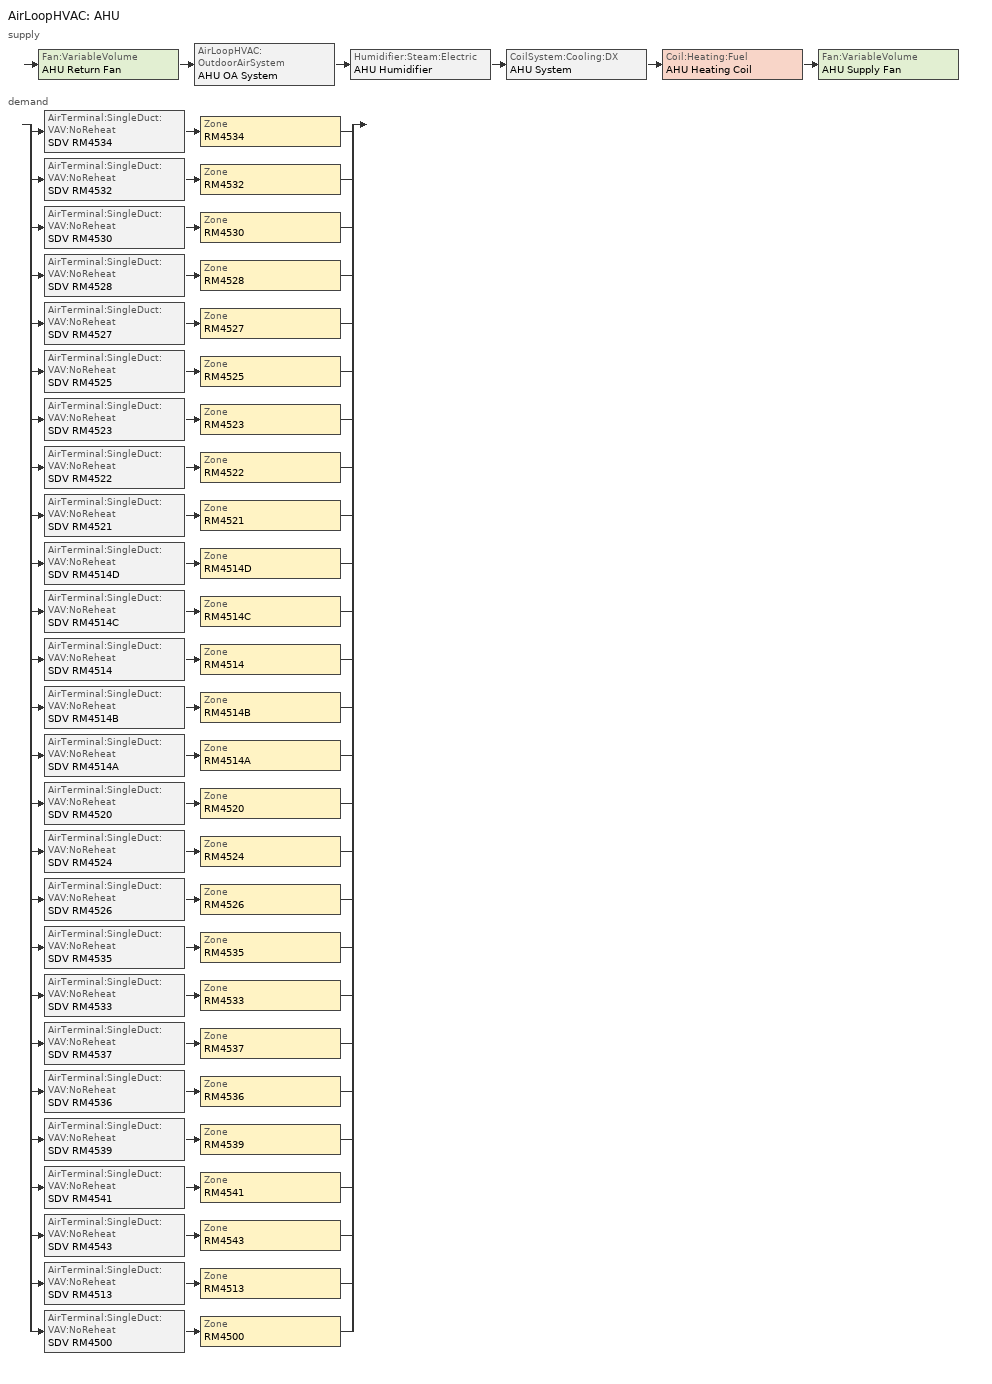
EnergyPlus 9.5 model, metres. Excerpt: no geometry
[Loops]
AirLoopHVAC 'AHU'
 supply: Fan:VariableVolume 'AHU Return Fan' > AirLoopHVAC:OutdoorAirSystem 'AHU OA System' > Humidifier:Steam:Electric 'AHU Humidifier' > CoilSystem:Cooling:DX 'AHU System' > Coil:Heating:Fuel 'AHU Heating Coil' > Fan:VariableVolume 'AHU Supply Fan'
 demand: split
  | AirTerminal:SingleDuct:VAV:NoReheat 'SDV RM4534' > Zone 'RM4534'
  | AirTerminal:SingleDuct:VAV:NoReheat 'SDV RM4532' > Zone 'RM4532'
  | AirTerminal:SingleDuct:VAV:NoReheat 'SDV RM4530' > Zone 'RM4530'
  | AirTerminal:SingleDuct:VAV:NoReheat 'SDV RM4528' > Zone 'RM4528'
  | AirTerminal:SingleDuct:VAV:NoReheat 'SDV RM4527' > Zone 'RM4527'
  | AirTerminal:SingleDuct:VAV:NoReheat 'SDV RM4525' > Zone 'RM4525'
  | AirTerminal:SingleDuct:VAV:NoReheat 'SDV RM4523' > Zone 'RM4523'
  | AirTerminal:SingleDuct:VAV:NoReheat 'SDV RM4522' > Zone 'RM4522'
  | AirTerminal:SingleDuct:VAV:NoReheat 'SDV RM4521' > Zone 'RM4521'
  | AirTerminal:SingleDuct:VAV:NoReheat 'SDV RM4514D' > Zone 'RM4514D'
  | AirTerminal:SingleDuct:VAV:NoReheat 'SDV RM4514C' > Zone 'RM4514C'
  | AirTerminal:SingleDuct:VAV:NoReheat 'SDV RM4514' > Zone 'RM4514'
  | AirTerminal:SingleDuct:VAV:NoReheat 'SDV RM4514B' > Zone 'RM4514B'
  | AirTerminal:SingleDuct:VAV:NoReheat 'SDV RM4514A' > Zone 'RM4514A'
  | AirTerminal:SingleDuct:VAV:NoReheat 'SDV RM4520' > Zone 'RM4520'
  | AirTerminal:SingleDuct:VAV:NoReheat 'SDV RM4524' > Zone 'RM4524'
  | AirTerminal:SingleDuct:VAV:NoReheat 'SDV RM4526' > Zone 'RM4526'
  | AirTerminal:SingleDuct:VAV:NoReheat 'SDV RM4535' > Zone 'RM4535'
  | AirTerminal:SingleDuct:VAV:NoReheat 'SDV RM4533' > Zone 'RM4533'
  | AirTerminal:SingleDuct:VAV:NoReheat 'SDV RM4537' > Zone 'RM4537'
  | AirTerminal:SingleDuct:VAV:NoReheat 'SDV RM4536' > Zone 'RM4536'
  | AirTerminal:SingleDuct:VAV:NoReheat 'SDV RM4539' > Zone 'RM4539'
  | AirTerminal:SingleDuct:VAV:NoReheat 'SDV RM4541' > Zone 'RM4541'
  | AirTerminal:SingleDuct:VAV:NoReheat 'SDV RM4543' > Zone 'RM4543'
  | AirTerminal:SingleDuct:VAV:NoReheat 'SDV RM4513' > Zone 'RM4513'
  | AirTerminal:SingleDuct:VAV:NoReheat 'SDV RM4500' > Zone 'RM4500'
[DesignSpecification:OutdoorAir] Outdoor Air Method=Sum; Outdoor Air Flow per Person {m3/s-person}=0.003125; Outdoor Air Flow per Zone Floor Area {m3/s-m2}=0.000375
SZ DSOA RM4534; SZ DSOA RM4532; SZ DSOA RM4530; SZ DSOA RM4528; SZ DSOA RM4527; SZ DSOA RM4525; SZ DSOA RM4523; SZ DSOA RM4522; SZ DSOA RM4521; SZ DSOA RM4514D; SZ DSOA RM4514C; SZ DSOA RM4514; SZ DSOA RM4514B; SZ DSOA RM4514A; SZ DSOA RM4520; SZ DSOA RM4524; SZ DSOA RM4526; SZ DSOA RM4535; SZ DSOA RM4533; SZ DSOA RM4537; SZ DSOA RM4536; SZ DSOA RM4539; SZ DSOA RM4541; SZ DSOA RM4543; SZ DSOA RM4513; SZ DSOA RM4500
[DesignSpecification:ZoneAirDistribution] Zone Air Distribution Effectiveness in Cooling Mode=1; Zone Air Distribution Effectiveness in Heating Mode=1
SZ DSZAD RM4534; SZ DSZAD RM4532; SZ DSZAD RM4530; SZ DSZAD RM4528; SZ DSZAD RM4527; SZ DSZAD RM4525; SZ DSZAD RM4523; SZ DSZAD RM4522; SZ DSZAD RM4521; SZ DSZAD RM4514D; SZ DSZAD RM4514C; SZ DSZAD RM4514; SZ DSZAD RM4514B; SZ DSZAD RM4514A; SZ DSZAD RM4520; SZ DSZAD RM4524; SZ DSZAD RM4526; SZ DSZAD RM4535; SZ DSZAD RM4533; SZ DSZAD RM4537; SZ DSZAD RM4536; SZ DSZAD RM4539; SZ DSZAD RM4541; SZ DSZAD RM4543; SZ DSZAD RM4513; SZ DSZAD RM4500
[Sizing:Zone] Zone Cooling Design Supply Air Temperature Input Method=SupplyAirTemperature; Zone Cooling Design Supply Air Temperature {C}=12.8; Zone Heating Design Supply Air Temperature Input Method=SupplyAirTemperature; Zone Heating Design Supply Air Temperature {C}=35; Zone Cooling Design Supply Air Humidity Ratio {kgWater/kgDryAir}=0.008; Zone Heating Design Supply Air Humidity Ratio {kgWater/kgDryAir}=0.008; Cooling Design Air Flow Method=Flow/Zone; Heating Design Air Flow Method=Flow/Zone
Name | Design Specification Outdoor Air Object | Cooling Design Air Flow Rate {m3/s} | Cooling Minimum Air Flow {m3/s} | Heating Design Air Flow Rate {m3/s} | Design Specification Zone Air Distribution Object
RM4534 | SZ DSOA RM4534 | 0.107 | 0.00623 | 0.107 | SZ DSZAD RM4534
RM4532 | SZ DSOA RM4532 | 0.17 | 0.00645 | 0.17 | SZ DSZAD RM4532
RM4530 | SZ DSOA RM4530 | 0.17 | 0.00672 | 0.17 | SZ DSZAD RM4530
RM4528 | SZ DSOA RM4528 | 0.17 | 0.00635 | 0.17 | SZ DSZAD RM4528
RM4527 | SZ DSOA RM4527 | 0.107 | 0.00652 | 0.107 | SZ DSZAD RM4527
RM4525 | SZ DSOA RM4525 | 0.382 | 0.03755 | 0.382 | SZ DSZAD RM4525
RM4523 | SZ DSOA RM4523 | 0.106 | 0.00684 | 0.106 | SZ DSZAD RM4523
RM4522 | SZ DSOA RM4522 | 0.17 | 0.00666 | 0.17 | SZ DSZAD RM4522
RM4521 | SZ DSOA RM4521 | 0.106 | 0.00731 | 0.106 | SZ DSZAD RM4521
RM4514D | SZ DSOA RM4514D | 0.17 | 0.00641 | 0.17 | SZ DSZAD RM4514D
RM4514C | SZ DSOA RM4514C | 0.212 | 0.00653 | 0.212 | SZ DSZAD RM4514C
RM4514 | SZ DSOA RM4514 | 0.416 | 0.02056 | 0.416 | SZ DSZAD RM4514
RM4514B | SZ DSOA RM4514B | 0.17 | 0.00607 | 0.17 | SZ DSZAD RM4514B
RM4514A | SZ DSOA RM4514A | 0.063 | 0.00597 | 0.063 | SZ DSZAD RM4514A
RM4520 | SZ DSOA RM4520 | 0.063 | 0.00625 | 0.063 | SZ DSZAD RM4520
RM4524 | SZ DSOA RM4524 | 0.106 | 0.00648 | 0.106 | SZ DSZAD RM4524
RM4526 | SZ DSOA RM4526 | 0.063 | 0.00564 | 0.063 | SZ DSZAD RM4526
RM4535 | SZ DSOA RM4535 | 0.063 | 0.00574 | 0.063 | SZ DSZAD RM4535
RM4533 | SZ DSOA RM4533 | 0.295 | 0.03078 | 0.295 | SZ DSZAD RM4533
RM4537 | SZ DSOA RM4537 | 0.295 | 0.02168 | 0.295 | SZ DSZAD RM4537
RM4536 | SZ DSOA RM4536 | 0.53 | 0.05078 | 0.53 | SZ DSZAD RM4536
RM4539 | SZ DSOA RM4539 | 0.094 | 0.0075 | 0.094 | SZ DSZAD RM4539
RM4541 | SZ DSOA RM4541 | 0.094 | 0.0076 | 0.094 | SZ DSZAD RM4541
RM4543 | SZ DSOA RM4543 | 0.232 | 0.011 | 0.232 | SZ DSZAD RM4543
RM4513 | SZ DSOA RM4513 | 0.232 | 0.01389 | 0.232 | SZ DSZAD RM4513
RM4500 | SZ DSOA RM4500 | 0.381 | 0.02887 | 0.381 | SZ DSZAD RM4500
[Sizing:System]
AHU: Type of Load to Size On=Total; Design Outdoor Air Flow Rate {m3/s}=5.147; Preheat Design Temperature {C}=2; Preheat Design Humidity Ratio {kgWater/kgDryAir}=0.008; Precool Design Temperature {C}=11; Precool Design Humidity Ratio {kgWater/kgDryAir}=0.008; Central Cooling Design Supply Air Temperature {C}=12.8; Central Heating Design Supply Air Temperature {C}=18.3; Type of Zone Sum to Use=NonCoincident; 100% Outdoor Air in Cooling=No; 100% Outdoor Air in Heating=No; Central Cooling Design Supply Air Humidity Ratio {kgWater/kgDryAir}=0.008; Central Heating Design Supply Air Humidity Ratio {kgWater/kgDryAir}=0.008; Cooling Supply Air Flow Rate Method=DesignDay; Heating Supply Air Flow Rate Method=DesignDay; System Outdoor Air Method=ZoneSum; Zone Maximum Outdoor Air Fraction=1; Cooling Design Capacity Method=CoolingDesignCapacity; Cooling Design Capacity {W}=89982; Heating Design Capacity Method=HeatingDesignCapacity; Heating Design Capacity {W}=43279; Central Cooling Capacity Control Method=OnOff
[ZoneControl:Thermostat] Control Type Schedule=HVACTemplate-Always 4; Control 1=tZaSet
Name | Zone or ZoneList
Thermostat RM4534 | RM4534
Thermostat RM4532 | RM4532
Thermostat RM4530 | RM4530
Thermostat RM4528 | RM4528
Thermostat RM4527 | RM4527
Thermostat RM4525 | RM4525
Thermostat RM4523 | RM4523
Thermostat RM4522 | RM4522
Thermostat RM4521 | RM4521
Thermostat RM4514D | RM4514D
Thermostat RM4514C | RM4514C
Thermostat RM4514 | RM4514
Thermostat RM4514B | RM4514B
Thermostat RM4514A | RM4514A
Thermostat RM4520 | RM4520
Thermostat RM4524 | RM4524
Thermostat RM4526 | RM4526
Thermostat RM4535 | RM4535
Thermostat RM4533 | RM4533
Thermostat RM4537 | RM4537
Thermostat RM4536 | RM4536
Thermostat RM4539 | RM4539
Thermostat RM4541 | RM4541
Thermostat RM4543 | RM4543
Thermostat RM4513 | RM4513
Thermostat RM4500 | RM4500
[ThermostatSetpoint:DualSetpoint]
tZaSet: Heating Setpoint Temperature Schedule=tSetHtg; Cooling Setpoint Temperature Schedule=tSetClg
[ZoneHVAC:Baseboard:Convective:Electric] Availability Schedule=heatAvail; Heating Design Capacity Method=HeatingDesignCapacity; Efficiency=1
Name | Heating Design Capacity {W}
Baseboard RM4534; Baseboard RM4527; Baseboard RM4514B | 630
Baseboard RM4532 | 1500
Baseboard RM4530; Baseboard RM4528; Baseboard RM4522 | 932
Baseboard RM4525 | 1398
Baseboard RM4523 | 466
Baseboard RM4521; Baseboard RM4514D | 755
Baseboard RM4514C | 1260
Baseboard RM4514 | 2205
Baseboard RM4514A; Baseboard RM4520; Baseboard RM4524 | 130
Baseboard RM4526 | 100
Baseboard RM4535; Baseboard RM4537 | 207
Baseboard RM4536 | 1994
Baseboard RM4539; Baseboard RM4541 | 260
Baseboard RM4543 | 200
Baseboard RM4513 | 230
Baseboard RM4533 | 390
[AirTerminal:SingleDuct:VAV:NoReheat] Zone Minimum Air Flow Input Method=Scheduled
Name | Maximum Air Flow Rate {m3/s} | Minimum Air Flow Fraction Schedule
SDV RM4534 | 0.107 | dcvRM4534
SDV RM4532 | 0.17 | dcvRM4532
SDV RM4530 | 0.17 | dcvRM4530
SDV RM4528 | 0.17 | dcvRM4528
SDV RM4527 | 0.107 | dcvRM4527
SDV RM4525 | 0.382 | dcvRM4525
SDV RM4523 | 0.106 | dcvRM4523
SDV RM4522 | 0.17 | dcvRM4522
SDV RM4521 | 0.106 | dcvRM4521
SDV RM4514D | 0.17 | dcvRM4514D
SDV RM4514C | 0.212 | dcvRM4514C
SDV RM4514 | 0.416 | dcvRM4514
SDV RM4514B | 0.17 | dcvRM4514B
SDV RM4514A | 0.063 | dcvRM4514A
SDV RM4520 | 0.063 | dcvRM4520
SDV RM4524 | 0.106 | dcvRM4524
SDV RM4526 | 0.063 | dcvRM4526
SDV RM4535 | 0.063 | dcvRM4535
SDV RM4533 | 0.295 | dcvRM4533
SDV RM4537 | 0.295 | dcvRM4537
SDV RM4536 | 0.53 | dcvRM4536
SDV RM4539 | 0.094 | dcvRM4539
SDV RM4541 | 0.094 | dcvRM4541
SDV RM4543 | 0.232 | dcvRM4543
SDV RM4513 | 0.232 | dcvRM4513
SDV RM4500 | 0.381 | dcvRM4500
[Zone equipment]
RM4534: SDV RM4534, Baseboard RM4534
RM4532: SDV RM4532, Baseboard RM4532
RM4530: SDV RM4530, Baseboard RM4530
RM4528: SDV RM4528, Baseboard RM4528
RM4527: SDV RM4527, Baseboard RM4527
RM4525: SDV RM4525, Baseboard RM4525
RM4523: SDV RM4523, Baseboard RM4523
RM4522: SDV RM4522, Baseboard RM4522
RM4521: SDV RM4521, Baseboard RM4521
RM4514D: SDV RM4514D, Baseboard RM4514D
RM4514C: SDV RM4514C, Baseboard RM4514C
RM4514: SDV RM4514, Baseboard RM4514
RM4514B: SDV RM4514B, Baseboard RM4514B
RM4514A: SDV RM4514A, Baseboard RM4514A
RM4520: SDV RM4520, Baseboard RM4520
RM4524: SDV RM4524, Baseboard RM4524
RM4526: SDV RM4526, Baseboard RM4526
RM4535: SDV RM4535, Baseboard RM4535
RM4533: SDV RM4533, Baseboard RM4533
RM4537: SDV RM4537, Baseboard RM4537
RM4536: SDV RM4536, Baseboard RM4536
RM4539: SDV RM4539, Baseboard RM4539
RM4541: SDV RM4541, Baseboard RM4541
RM4543: SDV RM4543, Baseboard RM4543
RM4513: SDV RM4513, Baseboard RM4513
RM4500: SDV RM4500
[Fan:VariableVolume] Availability Schedule=ahuAvail; Fan Total Efficiency=0.7; Maximum Flow Rate {m3/s}=5.147; Fan Power Minimum Flow Rate Input Method=Fraction; Motor Efficiency=0.9; Motor In Airstream Fraction=1; Fan Power Coefficient 5=0
Name | Pressure Rise {Pa} | Fan Power Minimum Flow Fraction | Fan Power Coefficient 1 | Fan Power Coefficient 2 | Fan Power Coefficient 3 | Fan Power Coefficient 4
AHU Return Fan | 250 | 0 | 0.350712 | 0.308505 | -0.541374 | 0.871988
AHU Supply Fan | 620 | 0.25 | 0.0407599 | 0.088045 | -0.0729261 | 0.94374
[Coil:Cooling:DX:SingleSpeed]
AHU Cooling Coil: Availability Schedule=coolAvail; Gross Rated Total Cooling Capacity {W}=89982; Gross Rated Sensible Heat Ratio=0.661277; Gross Rated Cooling COP {W/W}=3; Rated Air Flow Rate {m3/s}=autosize; Rated Evaporator Fan Power Per Volume Flow Rate {W/(m3/s)}=773.3; Total Cooling Capacity Function of Temperature Curve=AHU DX Coil Cap-FT; Total Cooling Capacity Function of Flow Fraction Curve=AHU DX Coil Cap-FF; Energy Input Ratio Function of Temperature Curve=AHU DX Coil EIR-FT; Energy Input Ratio Function of Flow Fraction Curve=AHU DX Coil EIR-FF; Part Load Fraction Correlation Curve=AHU DX Coil PLF; Minimum Outdoor Dry-Bulb Temperature for Compressor Operation {C}=12.3; Condenser Type=AirCooled; Evaporative Condenser Effectiveness=0.9; Maximum Outdoor Dry-Bulb Temperature for Crankcase Heater Operation {C}=10; Basin Heater Setpoint Temperature {C}=2; Report ASHRAE Standard 127 Performance Ratings=No
[Coil:Heating:Fuel]
AHU Heating Coil: Availability Schedule=heatAvail; Fuel Type=NaturalGas; Burner Efficiency=0.8; Nominal Capacity {W}=43279; Parasitic Electric Load {W}=0; Part Load Fraction Correlation Curve=AHU Heating Coil PLF-FPLR; Parasitic Fuel Load {W}=0
[CoilSystem:Cooling:DX]
AHU System: Availability Schedule=coolAvail; Cooling Coil=AHU Cooling Coil; Dehumidification Control Type=None; Run on Sensible Load=Yes; Run on Latent Load=No
[Humidifier:Steam:Electric]
AHU Humidifier: Availability Schedule=heatAvail; Rated Capacity {m3/s}=2.3e-06; Rated Power {W}=6000; Rated Fan Power {W}=0; Standby Power {W}=0
[Controller:OutdoorAir]
AHU OA Controller: Minimum Outdoor Air Flow Rate {m3/s}=0; Maximum Outdoor Air Flow Rate {m3/s}=5.147; Economizer Control Type=DifferentialDryBulb; Economizer Control Action Type=ModulateFlow; Economizer Maximum Limit Dry-Bulb Temperature {C}=21; Lockout Type=NoLockout; Minimum Limit Type=FixedMinimum; Minimum Fraction of Outdoor Air Schedule=oaMinFrac
[AirLoopHVAC]
AHU: Design Supply Air Flow Rate {m3/s}=5.147
[EnergyManagementSystem:Sensor]
Name | Output:Variable or Output:Meter Index Key | Output:Variable or Output:Meter
occRM4534 | RM4534 | Zone People Occupant Count
occRM4532 | RM4532 | Zone People Occupant Count
occRM4530 | RM4530 | Zone People Occupant Count
occRM4528 | RM4528 | Zone People Occupant Count
occRM4527 | RM4527 | Zone People Occupant Count
occRM4525 | RM4525 | Zone People Occupant Count
occRM4523 | RM4523 | Zone People Occupant Count
occRM4522 | RM4522 | Zone People Occupant Count
occRM4521 | RM4521 | Zone People Occupant Count
occRM4514D | RM4514D | Zone People Occupant Count
occRM4514C | RM4514C | Zone People Occupant Count
occRM4514 | RM4514 | Zone People Occupant Count
occRM4514B | RM4514B | Zone People Occupant Count
occRM4514A | RM4514A | Zone People Occupant Count
occRM4520 | RM4520 | Zone People Occupant Count
occRM4524 | RM4524 | Zone People Occupant Count
occRM4526 | RM4526 | Zone People Occupant Count
occRM4535 | RM4535 | Zone People Occupant Count
occRM4533 | RM4533 | Zone People Occupant Count
occRM4537 | RM4537 | Zone People Occupant Count
occRM4536 | RM4536 | Zone People Occupant Count
occRM4539 | RM4539 | Zone People Occupant Count
occRM4541 | RM4541 | Zone People Occupant Count
occRM4543 | RM4543 | Zone People Occupant Count
occRM4513 | RM4513 | Zone People Occupant Count
occRM4500 | RM4500 | Zone People Occupant Count
VozRM4534 | SDV RM4534 | Zone Air Terminal Outdoor Air Volume Flow Rate
VozRM4532 | SDV RM4532 | Zone Air Terminal Outdoor Air Volume Flow Rate
VozRM4530 | SDV RM4530 | Zone Air Terminal Outdoor Air Volume Flow Rate
VozRM4528 | SDV RM4528 | Zone Air Terminal Outdoor Air Volume Flow Rate
VozRM4527 | SDV RM4527 | Zone Air Terminal Outdoor Air Volume Flow Rate
VozRM4525 | SDV RM4525 | Zone Air Terminal Outdoor Air Volume Flow Rate
VozRM4523 | SDV RM4523 | Zone Air Terminal Outdoor Air Volume Flow Rate
VozRM4522 | SDV RM4522 | Zone Air Terminal Outdoor Air Volume Flow Rate
VozRM4521 | SDV RM4521 | Zone Air Terminal Outdoor Air Volume Flow Rate
VozRM4514D | SDV RM4514D | Zone Air Terminal Outdoor Air Volume Flow Rate
VozRM4514C | SDV RM4514C | Zone Air Terminal Outdoor Air Volume Flow Rate
VozRM4514 | SDV RM4514 | Zone Air Terminal Outdoor Air Volume Flow Rate
VozRM4514B | SDV RM4514B | Zone Air Terminal Outdoor Air Volume Flow Rate
VozRM4514A | SDV RM4514A | Zone Air Terminal Outdoor Air Volume Flow Rate
VozRM4520 | SDV RM4520 | Zone Air Terminal Outdoor Air Volume Flow Rate
VozRM4524 | SDV RM4524 | Zone Air Terminal Outdoor Air Volume Flow Rate
VozRM4526 | SDV RM4526 | Zone Air Terminal Outdoor Air Volume Flow Rate
VozRM4535 | SDV RM4535 | Zone Air Terminal Outdoor Air Volume Flow Rate
VozRM4533 | SDV RM4533 | Zone Air Terminal Outdoor Air Volume Flow Rate
VozRM4537 | SDV RM4537 | Zone Air Terminal Outdoor Air Volume Flow Rate
VozRM4536 | SDV RM4536 | Zone Air Terminal Outdoor Air Volume Flow Rate
VozRM4539 | SDV RM4539 | Zone Air Terminal Outdoor Air Volume Flow Rate
VozRM4541 | SDV RM4541 | Zone Air Terminal Outdoor Air Volume Flow Rate
VozRM4543 | SDV RM4543 | Zone Air Terminal Outdoor Air Volume Flow Rate
VozRM4513 | SDV RM4513 | Zone Air Terminal Outdoor Air Volume Flow Rate
VozRM4500 | SDV RM4500 | Zone Air Terminal Outdoor Air Volume Flow Rate
co2RM4534 | RM4534 | Zone Air CO2 Concentration
co2RM4532 | RM4532 | Zone Air CO2 Concentration
co2RM4530 | RM4530 | Zone Air CO2 Concentration
co2RM4528 | RM4528 | Zone Air CO2 Concentration
co2RM4527 | RM4527 | Zone Air CO2 Concentration
co2RM4525 | RM4525 | Zone Air CO2 Concentration
co2RM4523 | RM4523 | Zone Air CO2 Concentration
co2RM4522 | RM4522 | Zone Air CO2 Concentration
co2RM4521 | RM4521 | Zone Air CO2 Concentration
co2RM4514D | RM4514D | Zone Air CO2 Concentration
co2RM4514C | RM4514C | Zone Air CO2 Concentration
co2RM4514 | RM4514 | Zone Air CO2 Concentration
co2RM4514B | RM4514B | Zone Air CO2 Concentration
co2RM4514A | RM4514A | Zone Air CO2 Concentration
co2RM4520 | RM4520 | Zone Air CO2 Concentration
co2RM4524 | RM4524 | Zone Air CO2 Concentration
co2RM4526 | RM4526 | Zone Air CO2 Concentration
co2RM4535 | RM4535 | Zone Air CO2 Concentration
co2RM4533 | RM4533 | Zone Air CO2 Concentration
co2RM4537 | RM4537 | Zone Air CO2 Concentration
co2RM4536 | RM4536 | Zone Air CO2 Concentration
co2RM4539 | RM4539 | Zone Air CO2 Concentration
co2RM4541 | RM4541 | Zone Air CO2 Concentration
co2RM4543 | RM4543 | Zone Air CO2 Concentration
co2RM4513 | RM4513 | Zone Air CO2 Concentration
co2RM4500 | RM4500 | Zone Air CO2 Concentration
co2AHU | AHU Supply Fan Outlet | System Node CO2 Concentration
[EnergyManagementSystem:Program]
lightPlugPG: if occRM4534 > 0; set lightSchRM4534 = 1; set plugSchRM4534 = occRM4534; elseif  dayOfYear == holiday || dayOfWeek == 1 || dayOfWeek == 7; set lightSchRM4534 = 0; set plugSchRM4534 = 0.5; else; set lightSchRM4534 = 0; set plugSchRM4534 = 0.75; endif; if occRM4532 > 0; set lightSchRM4532 = 1; set plugSchRM4532 = occRM4532; elseif  dayOfYear == holiday || dayOfWeek == 1 || dayOfWeek == 7; set lightSchRM4532 = 0; set plugSchRM4532 = 0.5; else; set lightSchRM4532 = 0; set plugSchRM4532 = 0.75; endif; if occRM4530 > 0; set lightSchRM4530 = 1; set plugSchRM4530 = occRM4530; elseif  dayOfYear == holiday || dayOfWeek == 1 || dayOfWeek == 7; set lightSchRM4530 = 0; set plugSchRM4530 = 0.5; else; set lightSchRM4530 = 0; set plugSchRM4530 = 0.75; endif; if occRM4528 > 0; set lightSchRM4528 = 1; set plugSchRM4528 = occRM4528; elseif  dayOfYear == holiday || dayOfWeek == 1 || dayOfWeek == 7; set lightSchRM4528 = 0; set plugSchRM4528 = 0.5; else; set lightSchRM4528 = 0; set plugSchRM4528 = 0.75; endif; if occRM4527 > 0; set lightSchRM4527 = 1; set plugSchRM4527 = occRM4527; elseif  dayOfYear == holiday || dayOfWeek == 1 || dayOfWeek == 7; set lightSchRM4527 = 0; set plugSchRM4527 = 0.5; else; set lightSchRM4527 = 0; set plugSchRM4527 = 0.75; endif; if occRM4525 > 0; set lightSchRM4525 = 1; set plugSchRM4525 = occRM4525; elseif  dayOfYear == holiday || dayOfWeek == 1 || dayOfWeek == 7; set lightSchRM4525 = 0; set plugSchRM4525 = 0.5; else; set lightSchRM4525 = 0; set plugSchRM4525 = 0.75; endif; if occRM4523 > 0; set lightSchRM4523 = 1; set plugSchRM4523 = occRM4523; elseif  dayOfYear == holiday || dayOfWeek == 1 || dayOfWeek == 7; set lightSchRM4523 = 0; set plugSchRM4523 = 0.5; else; set lightSchRM4523 = 0; set plugSchRM4523 = 0.75; endif; if occRM4522 > 0; set lightSchRM4522 = 1; set plugSchRM4522 = occRM4522; elseif  dayOfYear == holiday || dayOfWeek == 1 || dayOfWeek == 7; set lightSchRM4522 = 0; set plugSchRM4522 = 0.5; else; set lightSchRM4522 = 0; set plugSchRM4522 = 0.75; endif; if occRM4521 > 0; set lightSchRM4521 = 1; set plugSchRM4521 = occRM4521; elseif  dayOfYear == holiday || dayOfWeek == 1 || dayOfWeek == 7; set lightSchRM4521 = 0; set plugSchRM4521 = 0.5; else; set lightSchRM4521 = 0; set plugSchRM4521 = 0.75; endif; if occRM4514D > 0; set lightSchRM4514D = 1; set plugSchRM4514D = occRM4514D; elseif  dayOfYear == holiday || dayOfWeek == 1 || dayOfWeek == 7; set lightSchRM4514D = 0; set plugSchRM4514D = 0.5; else; set lightSchRM4514D = 0; set plugSchRM4514D = 0.75; endif; if occRM4514C > 0; set lightSchRM4514C = 1; set plugSchRM4514C = occRM4514C; elseif  dayOfYear == holiday || dayOfWeek == 1 || dayOfWeek == 7; set lightSchRM4514C = 0; set plugSchRM4514C = 0.5; else; set lightSchRM4514C = 0; set plugSchRM4514C = 0.75; endif; if occRM4514 > 0; set lightSchRM4514 = 1; set plugSchRM4514 = occRM4514; elseif  dayOfYear == holiday || dayOfWeek == 1 || dayOfWeek == 7; set lightSchRM4514 = 0; set plugSchRM4514 = 0.5; else; set lightSchRM4514 = 0; set plugSchRM4514 = 0.75; endif; if occRM4514B > 0; set lightSchRM4514B = 1; set plugSchRM4514B = occRM4514B; elseif  dayOfYear == holiday || dayOfWeek == 1 || dayOfWeek == 7; set lightSchRM4514B = 0; set plugSchRM4514B = 0.5; else; set lightSchRM4514B = 0; set plugSchRM4514B = 0.75; endif; if occRM4514A > 0; set lightSchRM4514A = 1; set plugSchRM4514A = occRM4514A; elseif  dayOfYear == holiday || dayOfWeek == 1 || dayOfWeek == 7; set lightSchRM4514A = 0; set plugSchRM4514A = 0.5; else; set lightSchRM4514A = 0; set plugSchRM4514A = 0.75; endif; if occRM4520 > 0; set lightSchRM4520 = 1; set plugSchRM4520 = occRM4520; elseif  dayOfYear == holiday || dayOfWeek == 1 || dayOfWeek == 7; set lightSchRM4520 = 0; set plugSchRM4520 = 0.5; else; set lightSchRM4520 = 0; set plugSchRM4520 = 0.75; endif; if occRM4524 > 0; set lightSchRM4524 = 1; set plugSchRM4524 = occRM4524; elseif  dayOfYear == holiday || dayOfWeek == 1 || dayOfWeek == 7; set lightSchRM4524 = 0; set plugSchRM4524 = 0.5; else; set lightSchRM4524 = 0; set plugSchRM4524 = 0.75; endif; if occRM4526 > 0; set lightSchRM4526 = 1; set plugSchRM4526 = occRM4526; elseif  dayOfYear == holiday || dayOfWeek == 1 || dayOfWeek == 7; set lightSchRM4526 = 0; set plugSchRM4526 = 0.5; else; set lightSchRM4526 = 0; set plugSchRM4526 = 0.75; endif; if occRM4535 > 0; set lightSchRM4535 = 1; set plugSchRM4535 = occRM4535; elseif  dayOfYear == holiday || dayOfWeek == 1 || dayOfWeek == 7; set lightSchRM4535 = 0; set plugSchRM4535 = 0.5; else; set lightSchRM4535 = 0; set plugSchRM4535 = 0.75; endif; if occRM4533 > 0; set lightSchRM4533 = 1; set plugSchRM4533 = occRM4533; elseif  dayOfYear == holiday || dayOfWeek == 1 || dayOfWeek == 7; set lightSchRM4533 = 0; set plugSchRM4533 = 0.5; else; set lightSchRM4533 = 0; set plugSchRM4533 = 0.75; endif; if occRM4537 > 0; set lightSchRM4537 = 1; set plugSchRM4537 = occRM4537; elseif  dayOfYear == holiday || dayOfWeek == 1 || dayOfWeek == 7; set lightSchRM4537 = 0; set plugSchRM4537 = 0.5; else; set lightSchRM4537 = 0; set plugSchRM4537 = 0.75; endif; if occRM4536 > 0; set lightSchRM4536 = 1; set plugSchRM4536 = occRM4536; elseif  dayOfYear == holiday || dayOfWeek == 1 || dayOfWeek == 7; set lightSchRM4536 = 0; set plugSchRM4536 = 0.5; else; set lightSchRM4536 = 0; set plugSchRM4536 = 0.75; endif; if occRM4539 > 0; set lightSchRM4539 = 1; set plugSchRM4539 = occRM4539; elseif  dayOfYear == holiday || dayOfWeek == 1 || dayOfWeek == 7; set lightSchRM4539 = 0; set plugSchRM4539 = 0.5; else; set lightSchRM4539 = 0; set plugSchRM4539 = 0.75; endif; if occRM4541 > 0; set lightSchRM4541 = 1; set plugSchRM4541 = occRM4541; elseif  dayOfYear == holiday || dayOfWeek == 1 || dayOfWeek == 7; set lightSchRM4541 = 0; set plugSchRM4541 = 0.5; else; set lightSchRM4541 = 0; set plugSchRM4541 = 0.75; endif; if occRM4543 > 0; set lightSchRM4543 = 1; set plugSchRM4543 = occRM4543; elseif  dayOfYear == holiday || dayOfWeek == 1 || dayOfWeek == 7; set lightSchRM4543 = 0; set plugSchRM4543 = 0.5; else; set lightSchRM4543 = 0; set plugSchRM4543 = 0.75; endif; if occRM4513 > 0; set lightSchRM4513 = 1; set plugSchRM4513 = occRM4513; elseif  dayOfYear == holiday || dayOfWeek == 1 || dayOfWeek == 7; set lightSchRM4513 = 0; set plugSchRM4513 = 0.5; else; set lightSchRM4513 = 0; set plugSchRM4513 = 0.75; endif; if occRM4500 > 0; set lightSchRM4500 = 1; set plugSchRM4500 = occRM4500; elseif  dayOfYear == holiday || dayOfWeek == 1 || dayOfWeek == 7; set lightSchRM4500 = 0; set plugSchRM4500 = 0.5; else; set lightSchRM4500 = 0; set plugSchRM4500 = 0.75; endif
[SetpointManager:OutdoorAirReset] Control Variable=Temperature; Setpoint at Outdoor Low Temperature {C}=18.3; Outdoor Low Temperature {C}=4.5; Setpoint at Outdoor High Temperature {C}=12.8; Outdoor High Temperature {C}=12.8
Name | Setpoint Node or NodeList
AHU Heating Supply Air Temp Manager | AHU Supply Path Inlet
AHU Cooling Supply Air Temp Manager | AHU Supply Fan Outlet
[SetpointManager:SingleZone:Humidity:Minimum]
AHU Humidification Setpoint Manager: Setpoint Node or NodeList=AHU Humidifier Outlet
[SetpointManager:MixedAir] Control Variable=Temperature
Name | Setpoint Node or NodeList
AHU Cooling Coil Air Temp Manager | AHU Mixed Air Nodes
AHU Heating Coil Air Temp Manager | AHU Heating Coil Outlet
[Schedule:Compact]
HVACTemplate-Always 4: Through: 12/31, For: AllDays, Until: 24:00, 4
[Schedule:Constant]
Name | Hourly Value
tSetHtg; tSetClg; ahuAvail; heatAvail; coolAvail; dcvRM4534; dcvRM4532; dcvRM4530; dcvRM4528; dcvRM4527; dcvRM4525; dcvRM4523; dcvRM4522; dcvRM4521; dcvRM4514D; dcvRM4514C; dcvRM4514B; dcvRM4514A; dcvRM4520; dcvRM4524; dcvRM4526; dcvRM4535; dcvRM4533; dcvRM4537; dcvRM4536; dcvRM4539; dcvRM4541; dcvRM4543; dcvRM4513; dcvRM4514; dcvRM4500 | 1
oaMinFrac | 0.43
[Curve:Quadratic]
AHU DX Coil PLF: Coefficient1 Constant=0.85; Coefficient2 x=0.15; Coefficient3 x**2=0; Minimum Value of x=0; Maximum Value of x=1
[Curve:Cubic]
Name | Coefficient1 Constant | Coefficient2 x | Coefficient3 x**2 | Coefficient4 x**3 | Minimum Value of x | Maximum Value of x
AHU DX Coil Cap-FF | 0.472786 | 1.24334 | -1.03871 | 0.322578 | 0.5 | 1.5
AHU DX Coil EIR-FF | 1.00795 | 0.345441 | -0.692289 | 0.338899 | 0.5 | 1.5
AHU Heating Coil PLF-FPLR | 0.8 | 0.2 | 0 | 0 | 0 | 1
[Curve:Biquadratic] Minimum Value of x=12.77778; Maximum Value of x=23.88889; Minimum Value of y=23.88889; Maximum Value of y=46.11111
Name | Coefficient1 Constant | Coefficient2 x | Coefficient3 x**2 | Coefficient4 y | Coefficient5 y**2 | Coefficient6 x*y
AHU DX Coil Cap-FT | 0.476428 | 0.0401147 | 0.000226411 | -0.000827136 | -7.3224e-06 | -0.000446278
AHU DX Coil EIR-FT | 0.632475 | -0.0121321 | 0.000507773 | 0.0155377 | 0.00027284 | -0.000679201
